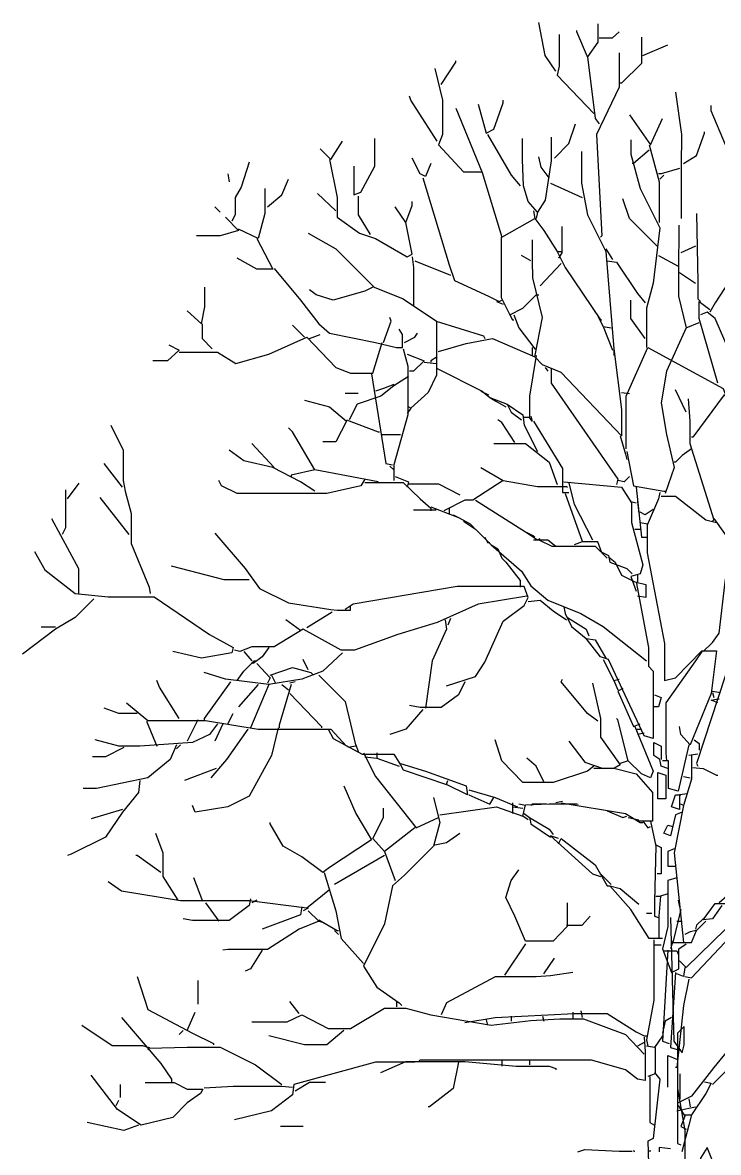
# Model space of a CAD drawing. Header units: centimetres. Extents: x -3096 to 17897, y -3131 to 15798.
# Drawn here: x 9065 to 9357.6, y -1558.4 to -1083 of the extents above; entities that cross this region are included whole.
import ezdxf

# ---------------------------------------------------------------- set-up
doc = ezdxf.new("R2010")
doc.units = ezdxf.units.CM

msp = doc.modelspace()

# ---------------------------------------------------------------- linework, layer by layer
at = {"color": 84}
for points in [[(9289.19, -1103.53), (9284.76, -1096.89), (9281.99, -1083.05)], [(9306.91, -1083.6), (9306.91, -1091.35), (9302.48, -1097.44), (9298.05, -1086.92), (9298.05, -1086.37)], [(9290.57, -1088.03), (9290.57, -1101.32), (9289.74, -1105.2), (9305.25, -1121.25)], [(9307.46, -1089.42), (9313, -1089.42), (9315.77, -1086.92)], [(9325.18, -1089.14), (9325.18, -1100.21), (9316.87, -1108.52), (9316.32, -1108.52)], [(9325.73, -1096.89), (9336.25, -1092.46)], [(9302.48, -1097.44), (9305.8, -1123.47), (9307.46, -1125.68)], [(9315.77, -1095.78), (9315.77, -1110.18), (9306.35, -1130.11), (9308.57, -1172.74), (9308.01, -1173.3)], [(9238.25, -1102.43), (9241.57, -1115.72), (9241.57, -1130.11), (9239.91, -1134.54), (9250.43, -1145.89), (9258.18, -1145.89)], [(9241.02, -1109.07), (9247.11, -1099.66), (9247.11, -1099.1)], [(9339.57, -1112.39), (9342.06, -1130.11), (9341.93, -1143.4), (9341.86, -1148.94), (9341.86, -1165.54)], [(9239.36, -1132.88), (9228.29, -1115.72), (9227.73, -1114.05)], [(9256.52, -1117.38), (9259.85, -1129.56), (9263.17, -1127.9), (9267.04, -1116.82), (9267.04, -1115.72)], [(9247.11, -1119.04), (9258.18, -1146.17), (9266.49, -1173.3), (9280.33, -1165.54), (9284.21, -1170.53), (9289.74, -1179.39), (9291.4, -1179.39)], [(9320.2, -1121.81), (9329.05, -1134.54), (9334.04, -1123.47)], [(9373.35, -1145.06), (9360.61, -1134.54), (9354.52, -1120.14), (9354.52, -1117.93)], [(9288.64, -1140.08), (9294.73, -1133.99), (9297.49, -1125.68)], [(9260.4, -1130.11), (9270.37, -1147.27), (9274.24, -1151.7)], [(9287.25, -1131.22), (9287.25, -1141.18), (9284.76, -1157.79), (9281.44, -1162.78), (9277.56, -1158.35), (9275.62, -1151.7), (9275.21, -1140.63), (9275.21, -1131.77)], [(9342.9, -1142.29), (9348.43, -1138.97), (9351.75, -1129.56), (9351.75, -1129)], [(9190.08, -1136.2), (9194.51, -1140.63), (9199.5, -1132.88)], [(9204.2, -1143.4), (9204.2, -1155.58), (9207.25, -1154.47), (9213.06, -1143.4), (9213.06, -1131.77)], [(9320.75, -1132.32), (9320.75, -1138.42), (9324.62, -1152.81), (9332.93, -1169.42), (9330.16, -1192.67), (9327.39, -1203.19), (9327.39, -1219.8)], [(9328.5, -1134.54), (9332.65, -1150.04), (9332.65, -1167.21)], [(9193.96, -1140.63), (9197.28, -1156.69), (9197.28, -1164.99), (9206.69, -1171.64), (9213.34, -1173.85), (9226.63, -1181.6), (9228.84, -1180.49), (9226.07, -1167.21), (9228.84, -1160.01), (9228.84, -1158.35)], [(9236.59, -1142.29), (9234.38, -1147.83), (9232.16, -1146.72), (9228.84, -1140.08)], [(9299.99, -1137.31), (9299.99, -1150.6), (9302.48, -1163.88), (9310.23, -1179.39), (9313.55, -1220.36), (9316.87, -1245.83), (9316.87, -1256.9), (9291.4, -1230.32), (9283.65, -1227), (9280.33, -1223.68), (9283.65, -1207.07), (9279.5, -1190.46), (9279.36, -1183.26), (9279.36, -1174.4)], [(9286.42, -1148.38), (9283.1, -1143.95), (9281.99, -1139.52)], [(9328.5, -1136.75), (9321.86, -1142.29), (9321.3, -1142.29)], [(9160.19, -1141.74), (9156.86, -1152.26), (9154.37, -1156.69), (9154.37, -1163.88), (9152.99, -1166.65)], [(9341.23, -1144.51), (9333.48, -1146.72), (9332.38, -1146.72)], [(9151.33, -1146.72), (9151.88, -1150.04)], [(9167.94, -1160.56), (9174.03, -1155.58), (9176.8, -1148.94)], [(9233.27, -1148.38), (9244.34, -1184.92), (9246.56, -1191.57), (9260.95, -1198.21), (9265.38, -1200.43), (9266.49, -1199.87)], [(9334.59, -1147.27), (9332.93, -1148.94)], [(9166.83, -1152.81), (9166.83, -1163.33), (9164.06, -1173.85), (9155.76, -1169.97)], [(9196.73, -1162.22), (9188.98, -1155.03)], [(9286.98, -1150.6), (9300.26, -1156.69)], [(9206.14, -1156.13), (9206.14, -1163.88), (9211.12, -1172.19)], [(9331.82, -1177.17), (9320.2, -1165.54), (9317.43, -1157.24)], [(9145.79, -1160.56), (9148, -1162.78)], [(9226.07, -1167.21), (9221.64, -1160.56)], [(9279.78, -1162.22), (9280.33, -1165.54)], [(9281.44, -1162.78), (9280.88, -1165.54)], [(9348.43, -1163.33), (9348.99, -1192.12), (9348.99, -1199.32), (9350.09, -1200.43)], [(9150.22, -1164.99), (9155.76, -1170.53), (9148, -1172.74), (9138.04, -1172.74)], [(9291.68, -1168.87), (9291.68, -1179.94), (9290.3, -1182.15)], [(9340.96, -1168.31), (9340.82, -1188.25), (9340.82, -1198.21), (9344, -1211.5), (9349.54, -1209.28)], [(9163.51, -1173.85), (9170.15, -1186.86), (9163.51, -1186.86), (9155.2, -1182.15)], [(9185.1, -1171.64), (9196.73, -1178.28), (9212.78, -1194.34), (9224.96, -1199.32), (9239.08, -1208.73), (9239.08, -1231.43), (9235.48, -1238.63), (9228.29, -1245.27), (9227.18, -1244.72)], [(9266.21, -1173.3), (9266.21, -1198.77), (9269.81, -1205.96), (9275.35, -1203.19), (9280.88, -1197.66), (9281.99, -1197.66)], [(9310.23, -1178.28), (9313, -1182.71)], [(9347.88, -1177.17), (9341.79, -1179.94)], [(9365.87, -1176.06), (9365.87, -1186.03), (9356.18, -1200.98), (9353.97, -1204.86)], [(9228.84, -1181.6), (9229.39, -1186.03), (9229.39, -1202.09)], [(9229.95, -1183.26), (9244.9, -1189.35)], [(9278.67, -1183.26), (9274.79, -1181.05)], [(9289.74, -1179.39), (9293.07, -1186.03), (9308.01, -1208.18), (9308.57, -1208.18)], [(9310.78, -1183.26), (9314.66, -1183.82), (9323.52, -1197.1), (9326.84, -1200.98)], [(9332.38, -1181.05), (9340.68, -1185.48)], [(9170.71, -1186.58), (9181.78, -1199.87), (9189.53, -1209.84), (9193.96, -1213.71), (9213.34, -1217.59), (9222.2, -1219.8), (9224.69, -1219.8), (9224.69, -1214.27), (9223.3, -1212.05)], [(9291.4, -1184.37), (9282.55, -1193.78)], [(9341.23, -1188.25), (9347.88, -1192.67)], [(9134.16, -1204.3), (9140.25, -1209.84), (9141.64, -1202.64), (9141.64, -1194.34)], [(9212.23, -1194.34), (9208.91, -1196), (9195.62, -1199.87), (9188.42, -1197.66), (9185.65, -1195.44)], [(9264.27, -1200.43), (9267.04, -1201.53)], [(9326.84, -1215.93), (9320.75, -1207.62), (9320.75, -1199.87)], [(9357.29, -1234.75), (9349.54, -1207.62), (9349.54, -1200.43), (9353.97, -1203.75)], [(9216.66, -1217.59), (9219.98, -1208.73), (9219.43, -1207.07)], [(9269.81, -1205.96), (9270.92, -1208.18), (9271.47, -1208.18)], [(9271.47, -1205.96), (9273.69, -1211.5), (9280.33, -1220.36), (9280.88, -1220.36)], [(9306.91, -1206.52), (9309.12, -1210.95), (9313, -1220.91)], [(9366.98, -1245.83), (9366.98, -1239.18), (9363.93, -1225.34), (9356.18, -1207.62), (9352.86, -1204.86), (9350.09, -1205.96)], [(9140.53, -1209.84), (9140.53, -1215.93), (9144.68, -1220.36)], [(9183.44, -1215.37), (9178.46, -1210.39)], [(9238.81, -1208.73), (9258.74, -1214.82), (9259.29, -1215.93)], [(9309.12, -1210.95), (9312.44, -1211.5)], [(9344, -1211.5), (9335.7, -1229.77), (9333.48, -1243.06), (9335.7, -1256.35), (9339.02, -1270.19), (9335.14, -1281.26)], [(9130.84, -1221.74), (9146.9, -1221.74), (9154.65, -1226.45), (9168.49, -1222.57), (9184.55, -1215.37), (9196.73, -1228.11), (9202.82, -1230.6), (9212.23, -1230.6), (9216.11, -1217.59)], [(9185.65, -1215.93), (9190.08, -1214.27)], [(9225.52, -1217.59), (9229.95, -1215.37), (9231.05, -1213.71)], [(9239.91, -1221.47), (9251.54, -1218.14), (9262.61, -1215.93), (9280.33, -1223.68)], [(9126.41, -1218.7), (9130.84, -1220.91), (9125.86, -1225.34), (9119.77, -1225.34)], [(9224.96, -1220.36), (9226.9, -1227.56), (9226.9, -1248.04), (9221.09, -1269.08), (9221.09, -1275.72)], [(9279.22, -1219.8), (9279.22, -1223.13)], [(9313.55, -1220.36), (9313.55, -1223.13)], [(9318.81, -1262.44), (9318.81, -1240.29), (9327.95, -1219.8), (9359.51, -1236.97), (9360.61, -1239.74)], [(9226.63, -1222.57), (9233.82, -1225.34), (9229.39, -1229.77), (9227.73, -1229.77)], [(9233.82, -1225.89), (9238.81, -1226.45)], [(9239.36, -1223.68), (9236.59, -1225.34), (9236.59, -1225.89)], [(9280.88, -1223.13), (9278.12, -1240.29), (9278.12, -1249.15), (9275.35, -1249.15)], [(9211.68, -1230.88), (9217.77, -1268.53), (9220.54, -1269.08)], [(9239.36, -1228.66), (9258.18, -1238.08), (9261.51, -1240.84), (9268.7, -1243.61), (9270.37, -1246.93), (9274.79, -1250.26)], [(9284.76, -1228.11), (9285.87, -1229.77)], [(9287.25, -1228.66), (9287.25, -1234.75), (9315.21, -1275.17), (9314.66, -1277.39)], [(9227.18, -1231.99), (9221.09, -1235.86), (9215.55, -1240.29), (9205.59, -1243.61), (9202.26, -1250.26)], [(9221.09, -1235.31), (9216.66, -1236.97), (9213.34, -1238.08)], [(9200.6, -1238.91), (9206.14, -1238.91)], [(9257.63, -1238.08), (9260.95, -1239.74)], [(9316.87, -1238.63), (9320.2, -1239.18)], [(9344, -1246.93), (9339.57, -1237.52)], [(9371.96, -1283.48), (9371.96, -1275.17), (9368.92, -1248.04), (9360.06, -1239.74), (9346.77, -1257.45), (9346.22, -1257.45)], [(9183.44, -1241.95), (9193.96, -1244.72), (9201.16, -1250.81), (9196.73, -1259.39), (9191.19, -1259.39)], [(9228.29, -1245.27), (9226.63, -1247.49)], [(9261.51, -1240.84), (9264.27, -1242.5), (9268.15, -1244.72)], [(9268.7, -1243.61), (9275.35, -1248.04), (9275.9, -1252.47), (9281.44, -1263.54)], [(9344.83, -1241.4), (9345.53, -1250.81), (9345.53, -1260.22), (9353.42, -1285.14), (9355.63, -1292.33), (9355.08, -1292.89)], [(9201.16, -1250.26), (9214.44, -1255.24), (9215, -1255.24)], [(9272.03, -1259.67), (9266.49, -1251.36), (9264.83, -1250.26)], [(9278.67, -1248.59), (9279.22, -1250.81), (9278.12, -1249.15)], [(9102.05, -1252.47), (9107.31, -1262.99), (9107.31, -1275.72), (9108.14, -1280.15), (9110.63, -1289.57), (9110.63, -1302.3), (9118.11, -1320.57), (9118.66, -1323.34)], [(9187.87, -1271.3), (9178.46, -1255.24), (9176.8, -1253.58)], [(9279.78, -1250.81), (9291.96, -1270.74), (9291.96, -1280.71), (9294.73, -1280.71)], [(9215.55, -1256.35), (9223.86, -1256.35)], [(9316.32, -1256.9), (9318.53, -1264.65), (9319.09, -1266.87)], [(9187.87, -1280.15), (9181.78, -1276.28), (9170.15, -1270.19), (9157.97, -1267.42), (9151.88, -1262.99)], [(9170.71, -1270.19), (9161.29, -1260.22)], [(9263.17, -1260.22), (9276.46, -1260.22), (9286.42, -1267.97), (9289.74, -1277.39)], [(9319.09, -1263.54), (9321.86, -1277.94), (9334.59, -1280.15), (9335.14, -1280.15)], [(9346.22, -1262.44), (9342.34, -1265.2), (9339.57, -1267.97), (9339.02, -1267.97)], [(9107.03, -1278.49), (9099.28, -1268.53)], [(9214.44, -1276.28), (9187.87, -1271.3), (9177.9, -1273.51), (9177.9, -1274.06)], [(9219.43, -1269.63), (9221.09, -1271.3)], [(9221.64, -1274.06), (9227.18, -1276.28), (9226.63, -1278.49)], [(9257.63, -1270.19), (9267.04, -1275.72), (9254.31, -1284.03), (9250.99, -1284.03), (9242.13, -1288.46)], [(9320.2, -1274.06), (9317.98, -1276.28), (9315.21, -1275.72)], [(9083.78, -1283.48), (9088.76, -1276.83)], [(9208.91, -1275.17), (9207.25, -1277.94), (9192.85, -1281.26), (9155.2, -1281.26), (9148.56, -1277.94), (9147.45, -1275.72)], [(9208.91, -1276.56), (9224.96, -1276.56), (9232.16, -1283.48), (9236.59, -1287.35), (9236.59, -1288.46)], [(9227.18, -1277.11), (9239.91, -1277.11), (9248.77, -1281.82)], [(9267.04, -1275.72), (9281.44, -1278.22), (9293.62, -1278.22), (9294.17, -1278.49)], [(9292.51, -1276.28), (9316.87, -1278.49), (9321.02, -1285.14), (9321.02, -1293.44), (9325.73, -1311.16), (9324.62, -1315.04), (9320.75, -1316.14), (9322.96, -1322.23)], [(9294.73, -1276.83), (9296.94, -1285.69), (9304.69, -1300.64)], [(9322.96, -1278.49), (9325.18, -1299.53), (9327.39, -1299.53)], [(9082.95, -1279.6), (9082.95, -1295.66), (9081.56, -1298.42)], [(9109.8, -1298.42), (9097.62, -1282.92)], [(9293.07, -1281.26), (9300.26, -1301.19)], [(9332.93, -1280.71), (9332.38, -1283.48), (9327.67, -1294.55), (9327.67, -1306.18), (9334.87, -1344.38), (9334.87, -1359.88), (9339.57, -1358.77), (9350.65, -1347.42), (9356.74, -1347.42), (9354.52, -1365.42), (9345.66, -1387.01), (9341.79, -1382.58), (9341.23, -1379.26)], [(9333.48, -1282.37), (9339.57, -1282.37), (9352.31, -1292.33), (9356.74, -1293.44)], [(9351.2, -1347.7), (9355.08, -1343.83), (9357.84, -1339.95), (9360.61, -1317.25), (9369.47, -1288.46), (9372.24, -1283.48), (9373.9, -1283.48)], [(9238.81, -1288.18), (9229.39, -1288.18)], [(9236.59, -1286.8), (9248.22, -1291.23), (9253.2, -1294), (9254.86, -1295.66)], [(9244.34, -1287.35), (9244.34, -1289.57)], [(9255.42, -1284.03), (9276.46, -1297.32), (9279.78, -1298.98), (9280.33, -1299.53)], [(9320.75, -1284.58), (9322.96, -1285.14)], [(9323.52, -1284.58), (9324.07, -1289.57)], [(9330.16, -1287.91), (9326.84, -1290.12), (9324.62, -1289.01)], [(9077.14, -1291.78), (9088.48, -1312.82), (9088.48, -1323.34)], [(9246, -1290.12), (9248.22, -1291.23)], [(9250.43, -1292.89), (9255.42, -1296.21), (9262.06, -1302.85), (9274.79, -1313.93), (9278.67, -1320.02), (9285.87, -1326.11), (9299.71, -1331.64), (9309.12, -1337.18), (9327.39, -1351.58)], [(9355.63, -1291.78), (9363.93, -1303.41)], [(9276.46, -1297.32), (9281.44, -1300.64), (9282.55, -1300.09)], [(9322.41, -1296.21), (9324.62, -1296.21)], [(9324.62, -1293.44), (9327.95, -1294)], [(9145.79, -1297.87), (9158.52, -1312.82), (9164.61, -1321.13), (9176.8, -1327.22), (9194.51, -1329.98), (9197.28, -1330.26), (9202.82, -1330.26), (9202.82, -1328.32)], [(9259.29, -1299.53), (9260.4, -1301.75), (9261.51, -1301.75)], [(9279.78, -1300.64), (9285.87, -1300.64), (9289.19, -1303.41)], [(9281.99, -1300.64), (9287.53, -1303.41), (9305.8, -1303.41), (9308.01, -1305.62), (9311.34, -1307.28), (9311.89, -1310.05), (9319.09, -1312.82), (9321.3, -1315.04)], [(9310.78, -1308.39), (9308.57, -1306.18), (9306.91, -1301.47), (9300.26, -1301.47), (9296.94, -1302.85)], [(9069.94, -1305.62), (9074.37, -1313.37), (9087.1, -1323.34), (9100.94, -1324.72), (9120.32, -1324.72), (9143.58, -1340.5), (9153.54, -1346.04), (9152.99, -1348.25), (9140.25, -1350.47), (9128.07, -1347.7)], [(9262.06, -1302.85), (9264.83, -1304.52), (9266.49, -1308.39), (9268.15, -1310.05), (9274.24, -1317.8), (9274.24, -1320.57)], [(9160.19, -1317.53), (9149.67, -1317.53), (9127.52, -1311.71)], [(9311.34, -1307.84), (9314.1, -1310.05), (9316.87, -1315.59), (9322.41, -1318.36), (9327.12, -1319.46), (9327.12, -1325), (9323.52, -1324.45)], [(9323.52, -1315.59), (9323.52, -1318.36)], [(9243.24, -1362.1), (9255.42, -1358.22), (9259.29, -1352.13), (9267.04, -1334.97), (9275.9, -1328.32), (9277.56, -1325), (9275.9, -1320.29), (9247.66, -1320.29), (9203.93, -1327.77), (9200.6, -1329.98)], [(9322.96, -1318.36), (9328.22, -1346.04), (9328.22, -1353.79), (9330.16, -1356.01), (9330.16, -1384.24), (9326.29, -1383.14), (9311.34, -1351.02), (9308.01, -1349.92), (9301.92, -1342.16)], [(9094.85, -1325.55), (9087.1, -1333.31), (9078.8, -1338.29), (9064.95, -1348.81)], [(9277.01, -1324.45), (9256.52, -1327.77), (9239.36, -1335.52), (9222.75, -1340.5), (9204.48, -1347.15), (9198.94, -1347.15), (9182.89, -1338.29), (9170.71, -1345.76), (9161.29, -1345.76), (9156.31, -1347.7), (9154.1, -1347.15)], [(9277.56, -1326.66), (9282.55, -1326.11), (9288.08, -1330.54), (9293.62, -1334.41)], [(9195.07, -1331.09), (9184.55, -1337.74)], [(9292.51, -1328.88), (9293.07, -1331.64), (9295.83, -1337.18), (9301.92, -1342.16), (9305.8, -1342.72), (9310.23, -1350.47)], [(9181.78, -1338.84), (9175.69, -1334.41)], [(9242.68, -1334.41), (9243.24, -1338.29), (9237.15, -1351.58), (9234.38, -1371.51)], [(9244.9, -1333.86), (9243.79, -1336.63)], [(9294.17, -1333.31), (9301.92, -1338.29), (9303.03, -1341.06)], [(9078.8, -1337.46), (9072.71, -1337.46)], [(9199.5, -1348.25), (9191.19, -1356.01), (9182.33, -1359.33), (9168.49, -1361.54), (9150.22, -1359.33), (9141.36, -1356.56)], [(9157.97, -1347.7), (9161.29, -1351.58)], [(9168.49, -1346.04), (9165.72, -1349.92), (9161.85, -1352.68), (9161.29, -1352.13)], [(9350.65, -1347.7), (9347.88, -1351.58), (9335.42, -1369.29), (9335.42, -1390.33), (9335.7, -1393.66)], [(9155.2, -1359.88), (9157.97, -1356.01), (9162.4, -1351.58), (9163.51, -1351.58)], [(9163.51, -1352.68), (9169.04, -1358.77), (9167.94, -1360.99)], [(9169.04, -1357.67), (9178.46, -1354.35), (9186.21, -1356.56), (9187.32, -1357.67)], [(9185.1, -1355.45), (9182.89, -1351.02)], [(9309.12, -1351.02), (9313.55, -1359.88), (9315.77, -1359.33)], [(9169.6, -1357.67), (9171.26, -1360.99)], [(9189.53, -1357.67), (9200.6, -1368.74), (9205.03, -1387.57), (9201.71, -1388.12)], [(9306.91, -1377.05), (9302.48, -1373.72), (9291.4, -1360.44), (9291.96, -1359.33)], [(9360.61, -1357.67), (9348.43, -1394.76), (9348.99, -1395.87)], [(9130.84, -1375.94), (9122.54, -1362.65), (9121.43, -1359.88)], [(9152.43, -1360.44), (9141.36, -1375.94), (9141.36, -1376.49)], [(9164.06, -1361.54), (9155.76, -1370.96)], [(9168.49, -1361.54), (9160.74, -1379.81)], [(9177.9, -1361.54), (9172.92, -1378.71), (9172.92, -1379.81)], [(9174.03, -1361.54), (9176.8, -1363.76)], [(9179.56, -1360.44), (9177.35, -1360.99)], [(9250.99, -1360.44), (9248.22, -1365.97), (9241.02, -1371.23), (9232.16, -1371.23), (9227.73, -1370.4)], [(9304.69, -1360.99), (9308.01, -1375.94), (9308.01, -1383.69), (9316.32, -1395.32), (9313.55, -1396.98)], [(9313.55, -1359.88), (9315.21, -1363.76)], [(9317.43, -1363.2), (9315.21, -1364.31), (9321.86, -1379.26), (9324.62, -1378.15)], [(9355.08, -1364.31), (9358.4, -1364.87)], [(9177.35, -1365.42), (9190.64, -1379.26), (9190.64, -1379.81)], [(9330.71, -1365.97), (9333.48, -1367.08), (9332.38, -1370.96), (9330.16, -1370.96)], [(9357.29, -1369.29), (9354.52, -1368.19), (9357.29, -1367.63), (9357.84, -1367.63)], [(9355.08, -1364.87), (9355.63, -1367.08)], [(9113.12, -1373.72), (9105.37, -1373.72), (9099.28, -1371.51)], [(9108.69, -1369.29), (9117.55, -1376.77), (9141.91, -1376.77), (9164.06, -1380.37), (9194.51, -1380.37), (9201.16, -1387.57)], [(9151.33, -1378.15), (9153.54, -1373.72)], [(9233.27, -1372.06), (9226.07, -1380.37), (9219.43, -1382.58)], [(9146.9, -1378.15), (9143.58, -1382.58), (9136.38, -1385.9), (9114.23, -1387.57), (9105.37, -1387.57), (9095.41, -1384.8)], [(9117, -1377.05), (9121.43, -1387.57)], [(9138.59, -1376.49), (9134.16, -1385.35)], [(9149.11, -1378.15), (9145.79, -1385.35)], [(9322.41, -1379.26), (9330.16, -1398.09), (9329.05, -1400.85), (9325.18, -1399.19), (9319.64, -1393.66), (9315.21, -1376.49), (9314.66, -1375.94)], [(9172.37, -1379.81), (9169.6, -1391.44), (9160.19, -1408.6), (9151.33, -1413.03), (9137.49, -1415.25), (9136.38, -1412.48)], [(9159.63, -1380.37), (9150.77, -1393.1), (9144.13, -1400.85)], [(9193.41, -1380.37), (9195.62, -1384.24), (9207.8, -1390.89), (9221.09, -1390.89), (9223.86, -1395.32), (9224.96, -1397.53), (9243.24, -1403.62), (9243.79, -1401.96)], [(9322.96, -1380.37), (9325.18, -1380.37)], [(9326.29, -1382.03), (9323.52, -1382.58)], [(9129.73, -1387.01), (9126.97, -1393.1), (9117.55, -1400.85), (9095.96, -1405.28), (9090.42, -1405.28)], [(9107.59, -1388.12), (9099.84, -1391.99), (9094.3, -1391.99)], [(9131.39, -1387.01), (9129.73, -1388.67)], [(9205.03, -1387.01), (9206.14, -1389.78)], [(9305.25, -1395.87), (9302.48, -1398.09), (9288.08, -1402.79), (9275.35, -1402.79), (9266.49, -1393.66), (9263.72, -1384.8)], [(9294.73, -1385.35), (9301.37, -1394.21), (9309.12, -1396.98)], [(9336.25, -1396.98), (9333.48, -1395.87), (9332.93, -1393.1), (9330.44, -1391.44), (9330.44, -1385.9), (9333.48, -1387.57), (9333.48, -1393.1)], [(9345.11, -1387.01), (9340.68, -1406.39), (9336.53, -1405.28), (9336.53, -1393.66), (9334.04, -1393.66)], [(9347.32, -1384.8), (9349.54, -1386.46), (9349.54, -1389.23)], [(9208.35, -1390.33), (9213.34, -1400.3), (9230.5, -1421.89), (9239.91, -1417.46)], [(9208.91, -1391.99), (9213.89, -1392.55), (9223.3, -1395.87)], [(9213.89, -1390.33), (9213.89, -1392.55)], [(9284.21, -1402.51), (9280.88, -1395.87), (9277.01, -1392.55)], [(9346.22, -1391.44), (9346.22, -1401.41), (9342.9, -1412.48), (9341.79, -1411.93)], [(9348.99, -1390.89), (9345.11, -1391.44)], [(9146.34, -1396.98), (9133.06, -1401.96)], [(9223.86, -1394.76), (9234.38, -1398.09), (9251.54, -1404.18), (9252.09, -1408.05), (9243.24, -1403.62)], [(9305.25, -1396.7), (9313.55, -1396.7), (9322.96, -1399.19), (9329.88, -1406.94), (9329.88, -1419.12), (9323.52, -1419.12)], [(9319.64, -1393.66), (9316.32, -1394.76)], [(9346.77, -1396.42), (9351.2, -1396.98), (9356.74, -1399.75), (9357.29, -1399.75)], [(9114.23, -1401.96), (9113.68, -1406.94), (9107.03, -1415.25), (9099.84, -1425.77), (9085.44, -1432.97), (9083.78, -1433.52)], [(9332.1, -1398.64), (9335.42, -1399.75), (9335.42, -1409.71), (9332.1, -1409.71), (9332.1, -1398.64)], [(9342.9, -1400.3), (9345.66, -1400.85)], [(9200.05, -1404.18), (9205.03, -1415.8), (9211.68, -1426.88), (9193.96, -1438.5), (9191.19, -1440.72), (9182.33, -1434.07), (9174.58, -1429.64), (9169.04, -1420.23), (9169.04, -1419.68)], [(9252.65, -1405.84), (9263.72, -1409.16), (9273.13, -1413.03)], [(9237.7, -1409.16), (9240.47, -1419.68), (9237.7, -1429.64), (9225.52, -1441.82), (9220.54, -1446.25), (9217.21, -1462.31), (9208.35, -1480.03), (9213.89, -1488.89), (9223.3, -1495.53), (9224.41, -1496.64)], [(9252.65, -1408.05), (9261.51, -1411.93), (9263.17, -1409.16)], [(9270.92, -1411.37), (9270.92, -1415.8)], [(9276.46, -1412.48), (9273.69, -1411.93)], [(9277.56, -1418.57), (9275.35, -1416.91), (9276.46, -1412.2), (9286.42, -1411.79), (9298.05, -1411.79), (9298.6, -1411.93)], [(9285.31, -1411.93), (9279.22, -1411.93), (9278.67, -1412.48)], [(9291.96, -1410.82), (9289.19, -1411.37)], [(9291.4, -1411.37), (9318.53, -1415.8), (9324.62, -1419.68), (9325.73, -1419.68)], [(9344.56, -1407.5), (9341.23, -1408.05), (9341.23, -1414.14), (9337.91, -1413.03), (9339.57, -1408.05), (9341.79, -1408.05)], [(9107.03, -1414.14), (9093.75, -1418.02)], [(9229.95, -1421.89), (9217.21, -1431.86), (9212.23, -1426.32), (9216.66, -1417.46), (9216.66, -1413.59)], [(9240.47, -1416.36), (9264.27, -1413.03), (9275.35, -1416.91)], [(9270.92, -1413.03), (9275.35, -1413.59)], [(9275.9, -1415.8), (9278.12, -1417.46), (9278.67, -1420.23), (9286.98, -1425.77)], [(9310.78, -1414.69), (9317.43, -1417.46), (9319.09, -1416.91)], [(9342.34, -1415.25), (9339.57, -1416.36), (9337.36, -1425.21), (9334.59, -1424.11), (9336.25, -1420.79), (9338.47, -1421.34)], [(9342.9, -1412.48), (9339.02, -1432.41), (9342.9, -1470.06)], [(9278.12, -1417.46), (9286.42, -1422.45), (9288.08, -1424.66)], [(9319.64, -1417.46), (9324.07, -1418.57)], [(9325.73, -1419.12), (9327.95, -1421.89), (9329.05, -1421.34)], [(9329.05, -1419.12), (9331.27, -1429.64), (9330.71, -1452.9), (9330.71, -1458.99), (9332.38, -1459.54)], [(9120.88, -1424.11), (9123.92, -1432.41), (9123.92, -1442.38), (9130.29, -1452.34)], [(9238.25, -1429.09), (9243.24, -1427.98), (9248.77, -1424.11)], [(9290.3, -1426.32), (9286.98, -1425.21), (9304.69, -1441.27), (9308.01, -1442.38)], [(9290.3, -1428.54), (9291.4, -1426.32), (9305.8, -1437.4), (9310.78, -1446.25), (9311.89, -1446.25)], [(9331.27, -1429.09), (9333.48, -1430.2), (9333.48, -1441.27), (9331.82, -1441.27)], [(9339.02, -1430.75), (9336.25, -1431.86), (9336.25, -1437.95), (9339.57, -1437.95)], [(9123.09, -1440.72), (9113.12, -1433.52), (9112.57, -1433.52)], [(9217.21, -1433.52), (9196.17, -1445.7)], [(9217.21, -1431.86), (9221.64, -1444.04)], [(9293.9, -1453.45), (9293.9, -1463.42), (9288.08, -1469.51), (9276.46, -1469.51), (9272.03, -1458.99), (9268.15, -1451.24), (9270.37, -1444.04), (9273.69, -1439.61)], [(9193.96, -1447.92), (9184.55, -1455.67), (9160.19, -1452.62), (9131.39, -1452.62), (9106.48, -1448.47), (9100.94, -1444.59)], [(9140.81, -1452.9), (9136.93, -1442.93)], [(9191.74, -1440.72), (9196.73, -1456.77), (9198.94, -1468.4), (9208.35, -1478.92)], [(9308.01, -1441.27), (9312.44, -1445.7)], [(9340.13, -1442.93), (9336.25, -1444.04), (9336.25, -1463.42), (9334.04, -1472.83), (9337.91, -1482.8), (9340.96, -1481.14), (9340.96, -1472.83), (9344, -1470.62)], [(9334.04, -1468.4), (9328.5, -1468.4), (9320.75, -1456.22), (9311.89, -1446.25), (9316.32, -1447.36), (9324.07, -1454.01)], [(9336.25, -1449.58), (9333.21, -1450.68), (9332.51, -1458.99), (9332.51, -1468.4)], [(9160.74, -1451.79), (9160.19, -1454.56), (9151.88, -1460.93), (9136.38, -1460.93), (9132.5, -1460.1)], [(9141.91, -1453.45), (9147.45, -1461.2)], [(9163.51, -1452.34), (9161.29, -1453.45)], [(9331.27, -1450.68), (9333.48, -1450.68)], [(9340.68, -1452.34), (9341.23, -1455.11)], [(9341.23, -1477.81), (9344, -1480.58), (9360.61, -1464.52), (9373.9, -1450.13), (9376.12, -1453.45), (9376.12, -1466.74), (9377.22, -1467.29)], [(9358.95, -1454.56), (9355.08, -1460.1), (9351.2, -1460.65), (9356.18, -1453.73), (9361.72, -1453.73), (9361.17, -1450.68), (9357.84, -1453.45), (9357.84, -1454.01)], [(9185.1, -1456.77), (9189.53, -1461.2), (9181.22, -1464.52), (9167.94, -1473.11), (9151.33, -1473.11), (9149.11, -1473.38)], [(9182.33, -1455.11), (9181.78, -1458.43), (9165.72, -1464.52)], [(9185.1, -1455.67), (9182.89, -1456.77)], [(9293.62, -1462.86), (9300.26, -1462.86), (9303.59, -1458.99)], [(9329.61, -1457.88), (9327.39, -1457.88)], [(9341.79, -1456.22), (9338.47, -1470.06), (9346.22, -1470.06), (9348.43, -1465.08)], [(9343.45, -1484.46), (9346.22, -1485.01), (9365.04, -1465.08), (9372.79, -1456.77), (9374.45, -1458.99), (9371.13, -1498.3), (9368.36, -1508.82), (9368.36, -1519.34)], [(9189.53, -1460.65), (9197.28, -1465.08), (9197.83, -1465.08)], [(9189.53, -1461.2), (9191.74, -1461.76)], [(9337.36, -1459.54), (9338.88, -1511.59), (9342.34, -1516.57), (9343.17, -1513.25), (9343.17, -1505.5), (9340.4, -1508.26), (9340.4, -1531.52), (9343.45, -1549.24), (9343.45, -1585.78), (9344.56, -1586.33)], [(9340.13, -1461.2), (9342.34, -1461.2)], [(9352.31, -1461.2), (9348.43, -1465.08), (9345.66, -1465.63), (9343.45, -1466.74)], [(9351.2, -1460.1), (9348.43, -1462.86), (9347.88, -1464.52)], [(9196.17, -1465.08), (9197.83, -1466.74)], [(9330.44, -1468.95), (9330.44, -1494.42), (9327.39, -1511.03), (9327.95, -1513.8)], [(9165.72, -1473.38), (9160.74, -1481.14), (9158.52, -1482.24)], [(9276.46, -1470.62), (9267.6, -1483.9)], [(9330.71, -1471.17), (9333.48, -1471.17)], [(9336.25, -1473.38), (9334.04, -1511.59), (9336.81, -1512.69)], [(9334.59, -1473.66), (9340.13, -1473.66), (9340.68, -1475.04)], [(9338.47, -1469.51), (9337.36, -1472.83)], [(9284.21, -1483.35), (9288.64, -1476.71)], [(9296.39, -1482.8), (9286.98, -1484.18), (9280.88, -1484.6), (9263.72, -1484.6), (9243.24, -1495.53), (9241.02, -1500.51)], [(9339.57, -1482.8), (9337.36, -1514.35), (9341.23, -1515.46)], [(9343.45, -1480.58), (9342.9, -1484.46), (9340.13, -1483.35)], [(9113.12, -1484.46), (9117.55, -1498.3), (9136.38, -1508.26), (9145.24, -1512.69), (9145.24, -1513.25)], [(9138.59, -1486.12), (9138.59, -1496.08)], [(9345.11, -1485.56), (9342.9, -1496.64), (9340.13, -1522.66), (9339.57, -1522.66)], [(9181.22, -1499.96), (9177.35, -1494.98)], [(9222.2, -1494.98), (9222.2, -1497.19)], [(9106.48, -1501.62), (9123.09, -1521), (9127.52, -1527.64), (9127.52, -1528.75)], [(9134.16, -1507.16), (9137.49, -1499.41)], [(9161.29, -1503.56), (9176.24, -1503.56), (9182.33, -1500.51), (9193.41, -1506.33), (9202.82, -1506.33), (9217.21, -1497.74), (9226.07, -1497.74), (9236.59, -1500.51), (9262.06, -1504.94), (9278.67, -1503), (9290.85, -1502.31), (9300.82, -1502.31), (9318.53, -1508.82), (9326.29, -1517.12)], [(9250.99, -1503.84), (9263.72, -1501.62), (9296.94, -1499.96), (9310.78, -1499.96), (9322.96, -1507.71), (9326.29, -1509.37), (9327.39, -1509.37)], [(9270.37, -1501.07), (9270.37, -1503.28)], [(9283.65, -1501.07), (9284.21, -1503.28)], [(9296.39, -1499.41), (9296.39, -1502.17)], [(9299.71, -1498.85), (9300.26, -1501.62)], [(9337.91, -1501.62), (9335.14, -1503.28), (9334.04, -1508.26)], [(9089.87, -1504.94), (9102.6, -1513.52), (9115.34, -1513.52), (9118.11, -1514.35), (9117.55, -1515.46)], [(9259.85, -1502.73), (9260.4, -1504.94)], [(9132.5, -1507.16), (9130.84, -1508.82)], [(9200.05, -1507.16), (9192.85, -1513.25), (9183.44, -1513.25), (9168.49, -1509.37)], [(9326.29, -1509.93), (9326.84, -1516.02), (9326.84, -1528.2), (9323.52, -1527.64), (9318.53, -1523.77), (9304.14, -1519.61), (9232.16, -1519.61), (9231.61, -1519.89)], [(9334.04, -1509.37), (9330.71, -1514.35), (9327.39, -1513.8)], [(9368.36, -1507.16), (9355.63, -1522.66), (9346.22, -1534.84), (9340.68, -1537.61)], [(9118.11, -1514.63), (9134.16, -1514.22), (9148, -1514.22), (9162.95, -1521.55), (9174.03, -1529.86)], [(9326.29, -1512.14), (9323.52, -1513.8)], [(9330.99, -1514.35), (9330.99, -1525.43), (9327.95, -1526.54)], [(9367.81, -1514.91), (9363.93, -1516.57), (9363.38, -1521.55), (9355.08, -1529.86)], [(9229.95, -1520.45), (9213.34, -1520.45), (9179.01, -1529.86), (9178.46, -1534.29), (9169.6, -1540.93), (9154.1, -1544.81)], [(9215.55, -1524.87), (9226.07, -1520.17), (9250.99, -1520.17), (9272.58, -1522.11), (9286.42, -1522.11), (9289.19, -1523.21), (9289.19, -1523.77)], [(9248.22, -1520.45), (9246, -1531.52), (9236.04, -1539.27), (9235.48, -1539.27)], [(9266.49, -1519.89), (9266.49, -1522.11)], [(9278.12, -1519.34), (9278.12, -1521.55)], [(9336.25, -1530.96), (9336.25, -1517.68), (9340.4, -1519.34), (9340.4, -1554.77), (9341.79, -1555.33)], [(9116.45, -1529.03), (9128.63, -1529.03), (9134.16, -1531.8), (9140.81, -1531.8), (9139.7, -1533.73), (9134.16, -1537.61), (9128.07, -1543.7), (9114.78, -1547.02), (9104.82, -1540.38), (9093.75, -1525.98)], [(9330.71, -1524.87), (9332.93, -1527.64), (9330.16, -1552.56), (9327.95, -1553.67)], [(9341.51, -1535.95), (9341.51, -1525.43)], [(9105.93, -1529.86), (9105.93, -1535.39)], [(9141.36, -1531.24), (9153.54, -1530.55), (9174.03, -1530.55), (9178.46, -1530.96)], [(9192.3, -1529.03), (9185.65, -1529.03), (9179.56, -1532.63)], [(9328.78, -1526.54), (9328.78, -1545.91), (9330.71, -1547.02)], [(9351.75, -1528.75), (9354.52, -1529.3), (9352.31, -1533.73), (9346.22, -1542.59), (9345.11, -1547.02), (9342.18, -1558.25)], [(9104.27, -1538.72), (9105.37, -1536.5)], [(9340.13, -1540.93), (9345.11, -1539.82), (9347.88, -1539.27)], [(9340.68, -1538.72), (9343.45, -1543.15), (9341.79, -1547.57), (9344, -1548.68)], [(9345.11, -1535.95), (9345.66, -1539.27)], [(9343.45, -1542.59), (9346.22, -1542.59)], [(9113.68, -1547.02), (9107.59, -1549.24), (9092.08, -1545.91)], [(9182.89, -1547.57), (9173.47, -1547.57)], [(9327.95, -1553.67), (9329.47, -1605.71), (9332.93, -1610.69), (9333.76, -1607.37), (9333.76, -1599.62), (9330.99, -1602.39), (9330.99, -1625.64), (9334.04, -1643.36), (9334.04, -1679.9), (9335.14, -1680.45)], [(9298.39, -1558.25), (9301.37, -1557.26), (9315.77, -1557.96), (9321.3, -1557.96)], [(9321.86, -1557.54), (9322.14, -1558.25)], [(9328.78, -1557.54), (9328.8, -1558.25)], [(9337.36, -1556.99), (9332.65, -1556.43), (9332.65, -1558.25)], [(9356.18, -1564.74), (9352.86, -1556.43), (9350.09, -1560.86), (9350.09, -1585.78), (9350.09, -1616.78), (9350.09, -1622.87), (9353.42, -1622.32)]]:
    msp.add_lwpolyline(points, dxfattribs=at)

doc.saveas('drawing.dxf')
